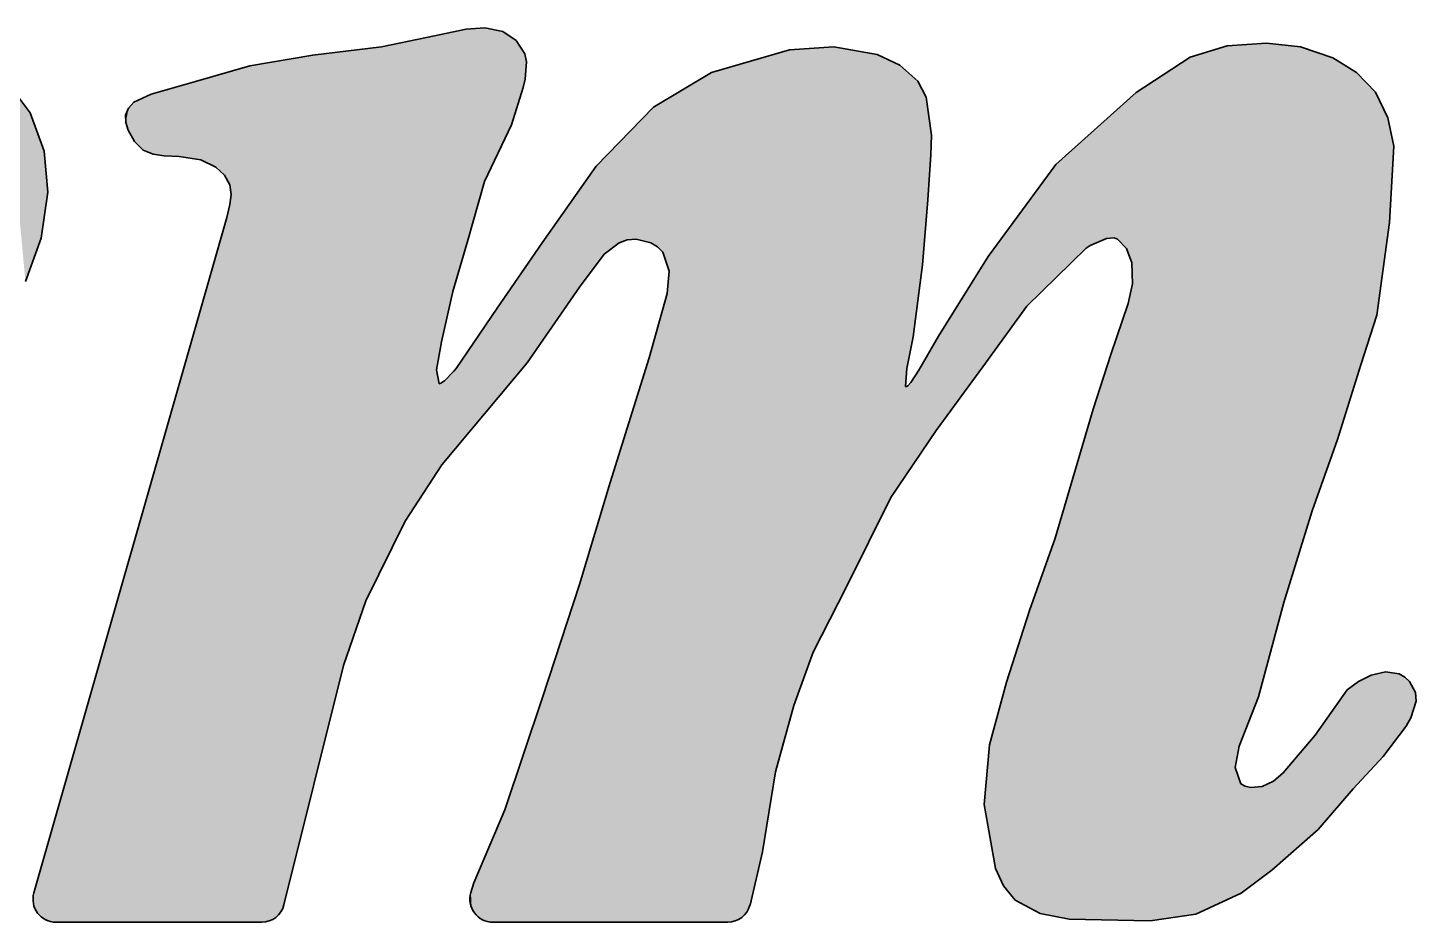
# Model space of a CAD drawing. Extents: x 23 to 417, y 3 to 294.
# Drawn here: x 314.195 to 315.66, y 39.419 to 40.363 of the extents above; entities that cross this region are included whole.
import ezdxf

# ---------------------------------------------------------------- set-up
doc = ezdxf.new("R2010")
doc.units = 0

msp = doc.modelspace()

# ---------------------------------------------------------------- linework, layer by layer
at = {"color": 6, "lineweight": 35, "ltscale": 0.018525}
msp.add_line((314.4053, 40.1628), (314.2014, 39.4504), dxfattribs=at)
msp.add_line((314.4053, 40.1628), (314.2014, 39.4504), dxfattribs=at)
at = {"color": 6, "lineweight": 35, "ltscale": 0.006503}
msp.add_line((314.5284, 39.6903), (314.4655, 39.4379), dxfattribs=at)
msp.add_line((314.5284, 39.6903), (314.4655, 39.4379), dxfattribs=at)
at = {"color": 6, "lineweight": 35, "ltscale": 0.005431}
msp.add_line((314.2248, 39.4195), (314.442, 39.4195), dxfattribs=at)
msp.add_line((314.2248, 39.4195), (314.442, 39.4195), dxfattribs=at)
at = {"color": 6, "lineweight": 35, "ltscale": 0.006198}
msp.add_line((314.6859, 39.4195), (314.9338, 39.4195), dxfattribs=at)
msp.add_line((314.6859, 39.4195), (314.9338, 39.4195), dxfattribs=at)
at = {"color": 6, "lineweight": 35}
for points in [[(314.3253, 40.2928), (314.3722, 40.3061), (314.4294, 40.3225), (314.4958, 40.334), (314.5684, 40.3428), (314.6158, 40.3526), (314.6579, 40.3614), (314.6776, 40.3627), (314.6965, 40.3588), (314.7104, 40.3492), (314.7195, 40.3353), (314.7213, 40.3268), (314.7201, 40.3087), (314.718, 40.2997), (314.7056, 40.2604), (314.6772, 40.2005), (314.6592, 40.1372), (314.6438, 40.0847), (314.6319, 40.0314), (314.6265, 40.0019), (314.6293, 39.9873), (314.631, 39.9878), (314.6349, 39.9905), (314.6447, 40.0005), (314.6472, 40.0034), (314.6906, 40.0669), (314.738, 40.1359), (314.7948, 40.2167), (314.8555, 40.279), (314.9165, 40.3156), (314.9991, 40.3394), (315.0456, 40.3426), (315.0916, 40.3345), (315.1155, 40.3233), (315.1343, 40.3065), (315.1431, 40.2896), (315.1488, 40.2496), (315.1483, 40.2289), (315.1448, 40.1814), (315.1395, 40.1126), (315.1295, 40.037), (315.1228, 40.0036), (315.1215, 39.9846), (315.1217, 39.9845), (315.1219, 39.9844), (315.1221, 39.9843), (315.1226, 39.9844), (315.1237, 39.9851), (315.1269, 39.9886), (315.1355, 40.0016), (315.1561, 40.0377), (315.2086, 40.1216), (315.2802, 40.2185), (315.3648, 40.2944), (315.4217, 40.3319), (315.461, 40.3438), (315.5024, 40.3467), (315.5383, 40.3426), (315.5723, 40.3312), (315.5973, 40.3157), (315.6173, 40.2947), (315.6306, 40.2677), (315.6367, 40.238), (315.6321, 40.1573), (315.6189, 40.0596), (315.602, 40.0072), (315.5774, 39.9286), (315.5507, 39.8533), (315.5206, 39.7568), (315.494, 39.6572), (315.4735, 39.6053), (315.4693, 39.5826), (315.4753, 39.5655), (315.48, 39.563), (315.4856, 39.5617), (315.4977, 39.5625), (315.5098, 39.5682), (315.52, 39.5769), (315.5538, 39.6167), (315.5876, 39.6644), (315.5993, 39.6734), (315.6129, 39.6801), (315.6278, 39.6835), (315.6425, 39.6813), (315.6483, 39.6779), (315.6534, 39.6732), (315.6597, 39.6616), (315.6604, 39.6527), (315.6546, 39.6349), (315.6497, 39.6264), (315.6256, 39.5944), (315.5937, 39.5601), (315.5569, 39.5173), (315.5079, 39.4743), (315.4755, 39.45), (315.4278, 39.428), (315.3797, 39.4209), (315.2943, 39.4228), (315.2634, 39.4288), (315.2372, 39.4426), (315.225, 39.4578), (315.2163, 39.4761), (315.2044, 39.5438), (315.2102, 39.6064), (315.2281, 39.6726), (315.2523, 39.7483), (315.2793, 39.8245), (315.3193, 39.9606), (315.3382, 40.0181), (315.3564, 40.0719), (315.361, 40.0927), (315.3602, 40.1148), (315.3548, 40.1301), (315.3453, 40.14), (315.3417, 40.1411), (315.3337, 40.1407), (315.3163, 40.133), (315.312, 40.1304), (315.2496, 40.0693), (315.203, 40.0052), (315.1538, 39.9382), (315.1059, 39.8673), (315.0591, 39.7732), (315.024, 39.7042), (315.0037, 39.648), (314.9841, 39.5781), (314.9704, 39.4938), (314.9573, 39.4375)], [(314.3253, 40.2928), (314.3722, 40.3061), (314.4294, 40.3225), (314.4958, 40.334), (314.5684, 40.3428), (314.6158, 40.3526), (314.6579, 40.3614), (314.6776, 40.3627), (314.6965, 40.3588), (314.7104, 40.3492), (314.7195, 40.3353), (314.7213, 40.3268), (314.7201, 40.3087), (314.718, 40.2997), (314.7056, 40.2604), (314.6772, 40.2005), (314.6592, 40.1372), (314.6438, 40.0847), (314.6319, 40.0314), (314.6265, 40.0019), (314.6293, 39.9873), (314.631, 39.9878), (314.6349, 39.9905), (314.6447, 40.0005), (314.6472, 40.0034), (314.6906, 40.0669), (314.738, 40.1359), (314.7948, 40.2167), (314.8555, 40.279), (314.9165, 40.3156), (314.9991, 40.3394), (315.0456, 40.3426), (315.0916, 40.3345), (315.1155, 40.3233), (315.1343, 40.3065), (315.1431, 40.2896), (315.1488, 40.2496), (315.1483, 40.2289), (315.1448, 40.1814), (315.1395, 40.1126), (315.1295, 40.037), (315.1228, 40.0036), (315.1215, 39.9846), (315.1217, 39.9845), (315.1219, 39.9844), (315.1221, 39.9843), (315.1226, 39.9844), (315.1237, 39.9851), (315.1269, 39.9886), (315.1355, 40.0016), (315.1561, 40.0377), (315.2086, 40.1216), (315.2802, 40.2185), (315.3648, 40.2944), (315.4217, 40.3319), (315.461, 40.3438), (315.5024, 40.3467), (315.5383, 40.3426), (315.5723, 40.3312), (315.5973, 40.3157), (315.6173, 40.2947), (315.6306, 40.2677), (315.6367, 40.238), (315.6321, 40.1573), (315.6189, 40.0596), (315.602, 40.0072), (315.5774, 39.9286), (315.5507, 39.8533), (315.5206, 39.7568), (315.494, 39.6572), (315.4735, 39.6053), (315.4693, 39.5826), (315.4753, 39.5655), (315.48, 39.563), (315.4856, 39.5617), (315.4977, 39.5625), (315.5098, 39.5682), (315.52, 39.5769), (315.5538, 39.6167), (315.5876, 39.6644), (315.5993, 39.6734), (315.6129, 39.6801), (315.6278, 39.6835), (315.6425, 39.6813), (315.6483, 39.6779), (315.6534, 39.6732), (315.6597, 39.6616), (315.6604, 39.6527), (315.6546, 39.6349), (315.6497, 39.6264), (315.6256, 39.5944), (315.5937, 39.5601), (315.5569, 39.5173), (315.5079, 39.4743), (315.4755, 39.45), (315.4278, 39.428), (315.3797, 39.4209), (315.2943, 39.4228), (315.2634, 39.4288), (315.2372, 39.4426), (315.225, 39.4578), (315.2163, 39.4761), (315.2044, 39.5438), (315.2102, 39.6064), (315.2281, 39.6726), (315.2523, 39.7483), (315.2793, 39.8245), (315.3193, 39.9606), (315.3382, 40.0181), (315.3564, 40.0719), (315.361, 40.0927), (315.3602, 40.1148), (315.3548, 40.1301), (315.3453, 40.14), (315.3417, 40.1411), (315.3337, 40.1407), (315.3163, 40.133), (315.312, 40.1304), (315.2496, 40.0693), (315.203, 40.0052), (315.1538, 39.9382), (315.1059, 39.8673), (315.0591, 39.7732), (315.024, 39.7042), (315.0037, 39.648), (314.9841, 39.5781), (314.9704, 39.4938), (314.9573, 39.4375)], [(314.1732, 40.3055), (314.1976, 40.2732), (314.2125, 40.2327), (314.2163, 40.1893), (314.2094, 40.1409), (314.1926, 40.0952)], [(314.1732, 40.3055), (314.1976, 40.2732), (314.2125, 40.2327), (314.2163, 40.1893), (314.2094, 40.1409), (314.1926, 40.0952)], [(314.3253, 40.2928), (314.3072, 40.2843), (314.3015, 40.2781), (314.2983, 40.2706), (314.2986, 40.2627), (314.3011, 40.2547), (314.3076, 40.2428), (314.3169, 40.2337), (314.3274, 40.2294), (314.339, 40.2276), (314.3549, 40.2271), (314.3778, 40.2236), (314.3937, 40.2156), (314.4026, 40.2073), (314.4083, 40.197), (314.4096, 40.1868), (314.4085, 40.1764), (314.4053, 40.1628)], [(314.3253, 40.2928), (314.3072, 40.2843), (314.3015, 40.2781), (314.2983, 40.2706), (314.2986, 40.2627), (314.3011, 40.2547), (314.3076, 40.2428), (314.3169, 40.2337), (314.3274, 40.2294), (314.339, 40.2276), (314.3549, 40.2271), (314.3778, 40.2236), (314.3937, 40.2156), (314.4026, 40.2073), (314.4083, 40.197), (314.4096, 40.1868), (314.4085, 40.1764), (314.4053, 40.1628)], [(314.6628, 39.4508), (314.666, 39.461), (314.6987, 39.5379), (314.7382, 39.6565), (314.7775, 39.7758), (314.8096, 39.8833), (314.8509, 40.0147), (314.8698, 40.0827), (314.8719, 40.106), (314.8653, 40.1262), (314.8597, 40.1316), (314.8527, 40.1358), (314.8371, 40.1398), (314.8278, 40.139), (314.8191, 40.1358), (314.8035, 40.1241), (314.7774, 40.0892), (314.722, 40.0094), (314.6322, 39.9017), (314.5935, 39.8424), (314.5519, 39.7584), (314.5284, 39.6903)], [(314.6628, 39.4508), (314.666, 39.461), (314.6987, 39.5379), (314.7382, 39.6565), (314.7775, 39.7758), (314.8096, 39.8833), (314.8509, 40.0147), (314.8698, 40.0827), (314.8719, 40.106), (314.8653, 40.1262), (314.8597, 40.1316), (314.8527, 40.1358), (314.8371, 40.1398), (314.8278, 40.139), (314.8191, 40.1358), (314.8035, 40.1241), (314.7774, 40.0892), (314.722, 40.0094), (314.6322, 39.9017), (314.5935, 39.8424), (314.5519, 39.7584), (314.5284, 39.6903)]]:
    msp.add_lwpolyline(points, dxfattribs=at)
for centre, start, end in [((314.2248, 39.4437), 164.0304, 270), ((314.2248, 39.4437), 164.0304, 270), ((314.6859, 39.4437), 162.9969, 270), ((314.6859, 39.4437), 162.9969, 270), ((314.442, 39.4437), 270, 346.0154), ((314.442, 39.4437), 270, 346.0154), ((314.9338, 39.4437), 270, 345.1243), ((314.9338, 39.4437), 270, 345.1243)]:
    msp.add_arc(centre, 0.0242, start, end, dxfattribs=at)
at = {"color": 6, "lineweight": 5}
for points in [[(314.6265, 40.0019), (314.5935, 39.8424), (314.6579, 40.3614), (314.6158, 40.3526)], [(314.6579, 40.3614), (314.6158, 40.3526), (314.6319, 40.0314), (314.6265, 40.0019)], [(314.6265, 40.0019), (314.6579, 40.3614), (314.6319, 40.0314)], [(314.6579, 40.3614), (314.6319, 40.0314), (314.6592, 40.1372), (314.6438, 40.0847)], [(314.6579, 40.3614), (314.6438, 40.0847), (314.6319, 40.0314)], [(314.6776, 40.3627), (314.6592, 40.1372), (314.6579, 40.3614), (314.6438, 40.0847)], [(314.6776, 40.3627), (314.6579, 40.3614), (314.6772, 40.2005), (314.6592, 40.1372)], [(314.7056, 40.2604), (314.6772, 40.2005), (314.6776, 40.3627), (314.6592, 40.1372)], [(314.6776, 40.3627), (314.6772, 40.2005), (314.6965, 40.3588), (314.7056, 40.2604)], [(314.6776, 40.3627), (314.6965, 40.3588), (314.7056, 40.2604), (314.7104, 40.3492)], [(314.6965, 40.3588), (314.7056, 40.2604), (314.7104, 40.3492), (314.718, 40.2997)], [(314.5684, 40.3428), (314.4958, 40.334), (314.5519, 39.7584), (314.5284, 39.6903)], [(314.5684, 40.3428), (314.5519, 39.7584), (314.4958, 40.334), (314.5284, 39.6903)], [(314.5684, 40.3428), (314.5519, 39.7584), (314.6158, 40.3526), (314.5935, 39.8424)], [(314.5684, 40.3428), (314.6158, 40.3526), (314.5519, 39.7584), (314.5935, 39.8424)], [(314.6265, 40.0019), (314.6158, 40.3526), (314.6322, 39.9017), (314.5935, 39.8424)], [(314.7056, 40.2604), (314.7104, 40.3492), (314.718, 40.2997), (314.7195, 40.3353)], [(314.7104, 40.3492), (314.718, 40.2997), (314.7195, 40.3353), (314.7201, 40.3087)], [(314.9991, 40.3394), (315.0456, 40.3426), (314.9841, 39.5781), (315.0037, 39.648)], [(314.9991, 40.3394), (315.0037, 39.648), (315.0456, 40.3426)], [(315.0037, 39.648), (315.024, 39.7042), (315.0456, 40.3426), (315.0591, 39.7732)], [(315.0456, 40.3426), (315.024, 39.7042), (315.0037, 39.648)], [(315.0916, 40.3345), (315.0591, 39.7732), (315.0456, 40.3426), (315.024, 39.7042)], [(315.0456, 40.3426), (315.0591, 39.7732), (315.0916, 40.3345), (315.1059, 39.8673)], [(315.4278, 39.428), (315.3797, 39.4209), (315.461, 40.3438), (315.4217, 40.3319)], [(315.4217, 40.3319), (315.4278, 39.428), (315.461, 40.3438), (315.4693, 39.5826)], [(315.4278, 39.428), (315.461, 40.3438), (315.4755, 39.45), (315.4693, 39.5826)], [(315.461, 40.3438), (315.4693, 39.5826), (315.5024, 40.3467), (315.4735, 39.6053)], [(315.4693, 39.5826), (315.461, 40.3438), (315.4735, 39.6053), (315.5024, 40.3467)], [(315.4735, 39.6053), (315.494, 39.6572), (315.5024, 40.3467), (315.5206, 39.7568)], [(315.5024, 40.3467), (315.494, 39.6572), (315.4735, 39.6053)], [(315.5383, 40.3426), (315.5206, 39.7568), (315.5024, 40.3467), (315.494, 39.6572)], [(315.5024, 40.3467), (315.5206, 39.7568), (315.5383, 40.3426), (315.5507, 39.8533)], [(315.5723, 40.3312), (315.5507, 39.8533), (315.5383, 40.3426), (315.5206, 39.7568)], [(315.5383, 40.3426), (315.5507, 39.8533), (315.5723, 40.3312), (315.5774, 39.9286)], [(314.4958, 40.334), (314.4294, 40.3225), (314.444, 39.4196), (314.442, 39.4195)], [(314.4958, 40.334), (314.442, 39.4195), (314.4294, 40.3225)], [(314.4958, 40.334), (314.446, 39.4198), (314.442, 39.4195), (314.444, 39.4196)], [(314.4958, 40.334), (314.444, 39.4196), (314.448, 39.4202), (314.446, 39.4198)], [(314.4958, 40.334), (314.4499, 39.4208), (314.446, 39.4198), (314.448, 39.4202)], [(314.4958, 40.334), (314.448, 39.4202), (314.4518, 39.4216), (314.4499, 39.4208)], [(314.4958, 40.334), (314.4536, 39.4224), (314.4499, 39.4208), (314.4518, 39.4216)], [(314.4958, 40.334), (314.4518, 39.4216), (314.4553, 39.4235), (314.4536, 39.4224)], [(314.4958, 40.334), (314.4569, 39.4246), (314.4536, 39.4224), (314.4553, 39.4235)], [(314.4958, 40.334), (314.4553, 39.4235), (314.4585, 39.4259), (314.4569, 39.4246)], [(314.4958, 40.334), (314.4599, 39.4274), (314.4569, 39.4246), (314.4585, 39.4259)], [(314.4958, 40.334), (314.4585, 39.4259), (314.4612, 39.4289), (314.4599, 39.4274)], [(314.4958, 40.334), (314.4624, 39.4305), (314.4599, 39.4274), (314.4612, 39.4289)], [(314.4958, 40.334), (314.4612, 39.4289), (314.4634, 39.4323), (314.4624, 39.4305)], [(314.4958, 40.334), (314.4643, 39.4341), (314.4624, 39.4305), (314.4634, 39.4323)], [(314.4958, 40.334), (314.4634, 39.4323), (314.465, 39.436), (314.4643, 39.4341)], [(314.4958, 40.334), (314.4655, 39.4379), (314.4643, 39.4341), (314.465, 39.436)], [(314.4958, 40.334), (314.465, 39.436), (314.467, 39.4436), (314.4655, 39.4379)], [(314.4958, 40.334), (314.5284, 39.6903), (314.4655, 39.4379), (314.467, 39.4436)], [(314.4958, 40.334), (314.467, 39.4436), (314.5284, 39.6903)], [(314.718, 40.2997), (314.7195, 40.3353), (314.7201, 40.3087), (314.7213, 40.3268)], [(314.7195, 40.3353), (314.7201, 40.3087), (314.7213, 40.3268)], [(314.9991, 40.3394), (314.9165, 40.3156), (314.9358, 39.4196), (314.9338, 39.4195)], [(314.9991, 40.3394), (314.9338, 39.4195), (314.9165, 40.3156)], [(314.9991, 40.3394), (314.9378, 39.4198), (314.9338, 39.4195), (314.9358, 39.4196)], [(314.9991, 40.3394), (314.9358, 39.4196), (314.9397, 39.4202), (314.9378, 39.4198)], [(314.9991, 40.3394), (314.9417, 39.4208), (314.9378, 39.4198), (314.9397, 39.4202)], [(314.9991, 40.3394), (314.9397, 39.4202), (314.9435, 39.4215), (314.9417, 39.4208)], [(314.9991, 40.3394), (314.9453, 39.4224), (314.9417, 39.4208), (314.9435, 39.4215)], [(314.9991, 40.3394), (314.9435, 39.4215), (314.947, 39.4234), (314.9453, 39.4224)], [(314.9991, 40.3394), (314.9486, 39.4245), (314.9453, 39.4224), (314.947, 39.4234)], [(314.9991, 40.3394), (314.947, 39.4234), (314.9501, 39.4258), (314.9486, 39.4245)], [(314.9991, 40.3394), (314.9515, 39.4272), (314.9486, 39.4245), (314.9501, 39.4258)], [(314.9991, 40.3394), (314.9501, 39.4258), (314.9529, 39.4287), (314.9515, 39.4272)], [(314.9991, 40.3394), (314.954, 39.4303), (314.9515, 39.4272), (314.9529, 39.4287)], [(314.9991, 40.3394), (314.9529, 39.4287), (314.955, 39.432), (314.954, 39.4303)], [(314.9991, 40.3394), (314.9559, 39.4338), (314.954, 39.4303), (314.955, 39.432)], [(314.9991, 40.3394), (314.955, 39.432), (314.9567, 39.4356), (314.9559, 39.4338)], [(314.9991, 40.3394), (314.9573, 39.4375), (314.9559, 39.4338), (314.9567, 39.4356)], [(314.9991, 40.3394), (314.9567, 39.4356), (314.9704, 39.4938), (314.9573, 39.4375)], [(314.9991, 40.3394), (314.9841, 39.5781), (314.9573, 39.4375), (314.9704, 39.4938)], [(314.9991, 40.3394), (314.9704, 39.4938), (315.0037, 39.648), (314.9841, 39.5781)], [(315.1155, 40.3233), (315.1059, 39.8673), (315.0916, 40.3345), (315.0591, 39.7732)], [(315.0916, 40.3345), (315.1059, 39.8673), (315.1155, 40.3233), (315.1215, 39.9846)], [(315.3648, 40.2944), (315.4217, 40.3319), (315.361, 40.0927), (315.3797, 39.4209)], [(315.3648, 40.2944), (315.3797, 39.4209), (315.4217, 40.3319), (315.4278, 39.428)], [(315.5973, 40.3157), (315.5774, 39.9286), (315.5723, 40.3312), (315.5507, 39.8533)], [(315.5723, 40.3312), (315.5774, 39.9286), (315.5973, 40.3157), (315.602, 40.0072)], [(314.4294, 40.3225), (314.3722, 40.3061), (314.3937, 40.2156), (314.3778, 40.2236)], [(314.4294, 40.3225), (314.3937, 40.2156), (314.3722, 40.3061), (314.3778, 40.2236)], [(314.4294, 40.3225), (314.3937, 40.2156), (314.4083, 40.197), (314.4026, 40.2073)], [(314.4294, 40.3225), (314.4083, 40.197), (314.3937, 40.2156), (314.4026, 40.2073)], [(314.4294, 40.3225), (314.4083, 40.197), (314.442, 39.4195), (314.4096, 40.1868)], [(314.4294, 40.3225), (314.442, 39.4195), (314.4083, 40.197), (314.4096, 40.1868)], [(314.9165, 40.3156), (314.8597, 40.1316), (314.8555, 40.279), (314.8527, 40.1358)], [(314.8555, 40.279), (314.8597, 40.1316), (314.9165, 40.3156), (314.8653, 40.1262)], [(314.8719, 40.106), (314.8653, 40.1262), (314.9165, 40.3156), (314.8597, 40.1316)], [(314.9165, 40.3156), (314.8653, 40.1262), (314.8719, 40.106)], [(314.9338, 39.4195), (314.9165, 40.3156), (314.8698, 40.0827), (314.8719, 40.106)], [(314.9338, 39.4195), (314.8698, 40.0827), (314.9165, 40.3156), (314.8719, 40.106)], [(315.1343, 40.3065), (315.1215, 39.9846), (315.1155, 40.3233), (315.1059, 39.8673)], [(315.1155, 40.3233), (315.1215, 39.9846), (315.1343, 40.3065), (315.1228, 40.0036)], [(315.6173, 40.2947), (315.602, 40.0072), (315.5973, 40.3157), (315.5774, 39.9286)], [(315.5973, 40.3157), (315.602, 40.0072), (315.6173, 40.2947), (315.6189, 40.0596)], [(314.2094, 40.1409), (314.1976, 40.2732), (314.1926, 40.0952), (314.1732, 40.3055)], [(314.2094, 40.1409), (314.1976, 40.2732), (314.1926, 40.0952), (314.1732, 40.3055)], [(314.3722, 40.3061), (314.3253, 40.2928), (314.339, 40.2276), (314.3274, 40.2294)], [(314.3722, 40.3061), (314.339, 40.2276), (314.3253, 40.2928), (314.3274, 40.2294)], [(314.3722, 40.3061), (314.339, 40.2276), (314.3778, 40.2236), (314.3549, 40.2271)], [(314.3722, 40.3061), (314.3778, 40.2236), (314.339, 40.2276), (314.3549, 40.2271)], [(315.1295, 40.037), (315.1228, 40.0036), (315.1343, 40.3065), (315.1215, 39.9846)], [(315.1228, 40.0036), (315.1295, 40.037), (315.1343, 40.3065), (315.1395, 40.1126)], [(315.1295, 40.037), (315.1343, 40.3065), (315.1395, 40.1126), (315.1431, 40.2896)], [(315.1343, 40.3065), (315.1395, 40.1126), (315.1431, 40.2896), (315.1448, 40.1814)], [(314.3015, 40.2781), (314.3011, 40.2547), (314.3072, 40.2843), (314.3076, 40.2428)], [(314.3015, 40.2781), (314.3072, 40.2843), (314.3076, 40.2428), (314.3253, 40.2928)], [(314.3253, 40.2928), (314.3072, 40.2843), (314.3169, 40.2337), (314.3076, 40.2428)], [(314.3076, 40.2428), (314.3253, 40.2928), (314.3169, 40.2337), (314.3274, 40.2294)], [(314.3253, 40.2928), (314.3169, 40.2337), (314.3274, 40.2294)], [(315.1395, 40.1126), (315.1431, 40.2896), (315.1448, 40.1814), (315.1488, 40.2496)], [(315.1431, 40.2896), (315.1448, 40.1814), (315.1488, 40.2496), (315.1483, 40.2289)], [(315.3648, 40.2944), (315.2802, 40.2185), (315.3163, 40.133), (315.312, 40.1304)], [(315.3648, 40.2944), (315.3163, 40.133), (315.2802, 40.2185), (315.312, 40.1304)], [(315.3648, 40.2944), (315.3163, 40.133), (315.3417, 40.1411), (315.3337, 40.1407)], [(315.3648, 40.2944), (315.3417, 40.1411), (315.3163, 40.133), (315.3337, 40.1407)], [(315.3648, 40.2944), (315.3417, 40.1411), (315.3548, 40.1301), (315.3453, 40.14)], [(315.3648, 40.2944), (315.3548, 40.1301), (315.3417, 40.1411), (315.3453, 40.14)], [(315.3648, 40.2944), (315.3548, 40.1301), (315.3602, 40.1148)], [(315.3648, 40.2944), (315.361, 40.0927), (315.3548, 40.1301), (315.3602, 40.1148)], [(315.3602, 40.1148), (315.361, 40.0927), (315.3648, 40.2944), (315.3797, 39.4209)], [(315.6306, 40.2677), (315.6189, 40.0596), (315.6173, 40.2947), (315.602, 40.0072)], [(315.6173, 40.2947), (315.6189, 40.0596), (315.6306, 40.2677), (315.6321, 40.1573)], [(314.2163, 40.1893), (314.2125, 40.2327), (314.2094, 40.1409), (314.1976, 40.2732)], [(314.2163, 40.1893), (314.2125, 40.2327), (314.2094, 40.1409), (314.1976, 40.2732)], [(314.3015, 40.2781), (314.2983, 40.2706), (314.3011, 40.2547), (314.2986, 40.2627)], [(314.3015, 40.2781), (314.2986, 40.2627), (314.2983, 40.2706)], [(314.3015, 40.2781), (314.3076, 40.2428), (314.2986, 40.2627), (314.3011, 40.2547)], [(314.8555, 40.279), (314.7948, 40.2167), (314.8191, 40.1358), (314.8035, 40.1241)], [(314.8555, 40.279), (314.8191, 40.1358), (314.7948, 40.2167), (314.8035, 40.1241)], [(314.8555, 40.279), (314.8191, 40.1358), (314.8371, 40.1398), (314.8278, 40.139)], [(314.8555, 40.279), (314.8371, 40.1398), (314.8191, 40.1358), (314.8278, 40.139)], [(314.8371, 40.1398), (314.8527, 40.1358), (314.8555, 40.279), (314.8597, 40.1316)], [(314.8555, 40.279), (314.8527, 40.1358), (314.8371, 40.1398)], [(315.6367, 40.238), (315.6321, 40.1573), (315.6306, 40.2677), (315.6189, 40.0596)], [(315.6306, 40.2677), (315.6321, 40.1573), (315.6367, 40.238)], [(315.1448, 40.1814), (315.1488, 40.2496), (315.1483, 40.2289)], [(314.722, 40.0094), (314.738, 40.1359), (314.7774, 40.0892), (314.7948, 40.2167)], [(314.8035, 40.1241), (314.7948, 40.2167), (314.7774, 40.0892), (314.738, 40.1359)], [(314.7774, 40.0892), (314.7948, 40.2167), (314.8035, 40.1241)], [(315.203, 40.0052), (315.2086, 40.1216), (315.2496, 40.0693), (315.2802, 40.2185)], [(315.312, 40.1304), (315.2802, 40.2185), (315.2496, 40.0693), (315.2086, 40.1216)], [(315.2496, 40.0693), (315.2802, 40.2185), (315.312, 40.1304)], [(314.4053, 40.1628), (314.442, 39.4195), (314.4085, 40.1764), (314.4096, 40.1868)], [(314.442, 39.4195), (314.4085, 40.1764), (314.4096, 40.1868)], [(314.442, 39.4195), (314.2248, 39.4195), (314.4085, 40.1764), (314.4053, 40.1628)], [(314.4053, 40.1628), (314.2014, 39.4504), (314.2024, 39.4345), (314.2016, 39.4367)], [(314.4053, 40.1628), (314.2023, 39.4346), (314.2014, 39.4504), (314.2015, 39.4369)], [(314.4053, 40.1628), (314.2045, 39.4304), (314.2023, 39.4346), (314.2033, 39.4325)], [(314.4053, 40.1628), (314.2024, 39.4345), (314.2046, 39.4303), (314.2034, 39.4323)], [(314.4053, 40.1628), (314.2076, 39.4267), (314.2045, 39.4304), (314.2059, 39.4285)], [(314.4053, 40.1628), (314.2046, 39.4303), (314.2076, 39.4266), (314.206, 39.4284)], [(314.4053, 40.1628), (314.2076, 39.4266), (314.2113, 39.4236), (314.2094, 39.425)], [(314.4053, 40.1628), (314.2112, 39.4236), (314.2076, 39.4267), (314.2093, 39.4251)], [(314.4053, 40.1628), (314.2154, 39.4214), (314.2112, 39.4236), (314.2133, 39.4224)], [(314.4053, 40.1628), (314.2113, 39.4236), (314.2155, 39.4213), (314.2133, 39.4224)], [(314.4053, 40.1628), (314.22, 39.42), (314.2154, 39.4214), (314.2177, 39.4206)], [(314.4053, 40.1628), (314.2155, 39.4213), (314.22, 39.42), (314.2177, 39.4205)], [(314.4053, 40.1628), (314.22, 39.42), (314.2224, 39.4196)], [(314.4053, 40.1628), (314.2248, 39.4195), (314.22, 39.42), (314.2224, 39.4196)], [(314.2224, 39.4196), (314.2248, 39.4195), (314.4053, 40.1628), (314.442, 39.4195)], [(314.6472, 40.0034), (314.6906, 40.0669), (314.722, 40.0094), (314.738, 40.1359)], [(314.7774, 40.0892), (314.738, 40.1359), (314.722, 40.0094), (314.6906, 40.0669)], [(315.1538, 39.9382), (315.1561, 40.0377), (315.203, 40.0052), (315.2086, 40.1216)], [(315.2496, 40.0693), (315.2086, 40.1216), (315.203, 40.0052), (315.1561, 40.0377)], [(315.3797, 39.4209), (315.361, 40.0927), (315.3382, 40.0181), (315.3564, 40.0719)], [(315.3797, 39.4209), (315.3382, 40.0181), (315.361, 40.0927), (315.3564, 40.0719)], [(314.9338, 39.4195), (314.8698, 40.0827), (314.8096, 39.8833), (314.8509, 40.0147)], [(314.9338, 39.4195), (314.8096, 39.8833), (314.8698, 40.0827), (314.8509, 40.0147)], [(314.722, 40.0094), (314.6906, 40.0669), (314.6472, 40.0034)], [(315.1269, 39.9886), (315.1355, 40.0016), (315.1538, 39.9382), (315.1561, 40.0377)], [(315.203, 40.0052), (315.1561, 40.0377), (315.1538, 39.9382), (315.1355, 40.0016)], [(315.3797, 39.4209), (315.3382, 40.0181), (315.2943, 39.4228), (315.3193, 39.9606)], [(315.3797, 39.4209), (315.2943, 39.4228), (315.3382, 40.0181), (315.3193, 39.9606)], [(314.722, 40.0094), (314.6349, 39.9905), (314.6322, 39.9017), (314.631, 39.9878)], [(314.6322, 39.9017), (314.6349, 39.9905), (314.722, 40.0094), (314.6447, 40.0005)], [(314.6472, 40.0034), (314.6447, 40.0005), (314.722, 40.0094), (314.6349, 39.9905)], [(314.722, 40.0094), (314.6447, 40.0005), (314.6472, 40.0034)], [(314.6265, 40.0019), (314.6293, 39.9873), (314.5935, 39.8424), (314.6322, 39.9017)], [(314.6265, 40.0019), (314.6322, 39.9017), (314.6293, 39.9873)], [(314.6293, 39.9873), (314.631, 39.9878), (314.6322, 39.9017), (314.6349, 39.9905)], [(315.1538, 39.9382), (315.1269, 39.9886), (315.1226, 39.9844), (315.1237, 39.9851)], [(315.1538, 39.9382), (315.1237, 39.9851), (315.1269, 39.9886)], [(315.1538, 39.9382), (315.1355, 40.0016), (315.1269, 39.9886)], [(314.6322, 39.9017), (314.631, 39.9878), (314.6293, 39.9873)], [(315.1538, 39.9382), (315.1215, 39.9846), (315.1059, 39.8673)], [(315.1538, 39.9382), (315.1059, 39.8673), (315.1217, 39.9845), (315.1215, 39.9846)], [(315.1538, 39.9382), (315.1219, 39.9844), (315.1215, 39.9846), (315.1217, 39.9845)], [(315.1538, 39.9382), (315.1217, 39.9845), (315.1221, 39.9843), (315.1219, 39.9844)], [(315.1538, 39.9382), (315.1226, 39.9844), (315.1219, 39.9844), (315.1221, 39.9843)], [(315.1538, 39.9382), (315.1221, 39.9843), (315.1237, 39.9851), (315.1226, 39.9844)], [(315.3193, 39.9606), (315.2943, 39.4228), (315.2793, 39.8245), (315.2634, 39.4288)], [(315.2793, 39.8245), (315.2943, 39.4228), (315.3193, 39.9606)], [(314.9338, 39.4195), (314.8096, 39.8833), (314.7382, 39.6565), (314.7775, 39.7758)], [(314.9338, 39.4195), (314.7382, 39.6565), (314.8096, 39.8833), (314.7775, 39.7758)], [(315.2793, 39.8245), (315.2634, 39.4288), (315.2523, 39.7483), (315.2372, 39.4426)], [(315.2523, 39.7483), (315.2634, 39.4288), (315.2793, 39.8245), (315.2943, 39.4228)], [(315.2523, 39.7483), (315.2372, 39.4426), (315.2281, 39.6726), (315.225, 39.4578)], [(315.2281, 39.6726), (315.2372, 39.4426), (315.2523, 39.7483), (315.2634, 39.4288)], [(315.5993, 39.6734), (315.6129, 39.6801), (315.6256, 39.5944), (315.6278, 39.6835)], [(315.6278, 39.6835), (315.6129, 39.6801), (315.6497, 39.6264), (315.6256, 39.5944)], [(315.6256, 39.5944), (315.6278, 39.6835), (315.6497, 39.6264), (315.6425, 39.6813)], [(315.6278, 39.6835), (315.6497, 39.6264), (315.6425, 39.6813)], [(315.6497, 39.6264), (315.6483, 39.6779), (315.6425, 39.6813)], [(315.6425, 39.6813), (315.6483, 39.6779), (315.6497, 39.6264), (315.6534, 39.6732)], [(315.2102, 39.6064), (315.2044, 39.5438), (315.2281, 39.6726), (315.2163, 39.4761)], [(315.2163, 39.4761), (315.2044, 39.5438), (315.2281, 39.6726), (315.2102, 39.6064)], [(315.2163, 39.4761), (315.225, 39.4578), (315.2281, 39.6726), (315.2372, 39.4426)], [(315.2281, 39.6726), (315.225, 39.4578), (315.2163, 39.4761)], [(315.5569, 39.5173), (315.5876, 39.6644), (315.5937, 39.5601), (315.5993, 39.6734)], [(315.5876, 39.6644), (315.5937, 39.5601), (315.5993, 39.6734), (315.6256, 39.5944)], [(315.5937, 39.5601), (315.5993, 39.6734), (315.6256, 39.5944)], [(315.5993, 39.6734), (315.6256, 39.5944), (315.6129, 39.6801)], [(315.6546, 39.6349), (315.6534, 39.6732), (315.6497, 39.6264), (315.6483, 39.6779)], [(315.6497, 39.6264), (315.6534, 39.6732), (315.6546, 39.6349), (315.6597, 39.6616)], [(315.6604, 39.6527), (315.6597, 39.6616), (315.6546, 39.6349), (315.6534, 39.6732)], [(314.9338, 39.4195), (314.7382, 39.6565), (314.6859, 39.4195), (314.6987, 39.5379)], [(314.9338, 39.4195), (314.6859, 39.4195), (314.7382, 39.6565), (314.6987, 39.5379)], [(315.52, 39.5769), (315.5538, 39.6167), (315.5569, 39.5173), (315.5876, 39.6644)], [(315.5538, 39.6167), (315.5569, 39.5173), (315.5876, 39.6644), (315.5937, 39.5601)], [(315.6546, 39.6349), (315.6597, 39.6616), (315.6604, 39.6527)], [(315.5538, 39.6167), (315.52, 39.5769), (315.5569, 39.5173), (315.5098, 39.5682)], [(315.4693, 39.5826), (315.4278, 39.428), (315.4753, 39.5655), (315.4755, 39.45)], [(315.4693, 39.5826), (315.4753, 39.5655), (315.4755, 39.45), (315.48, 39.563)], [(315.48, 39.563), (315.4753, 39.5655), (315.5079, 39.4743), (315.4755, 39.45)], [(315.4856, 39.5617), (315.4977, 39.5625), (315.5079, 39.4743), (315.5098, 39.5682)], [(315.5569, 39.5173), (315.5098, 39.5682), (315.5079, 39.4743), (315.4977, 39.5625)], [(315.5079, 39.4743), (315.5098, 39.5682), (315.5569, 39.5173), (315.52, 39.5769)], [(315.4755, 39.45), (315.48, 39.563), (315.5079, 39.4743), (315.4856, 39.5617)], [(315.48, 39.563), (315.5079, 39.4743), (315.4856, 39.5617)], [(315.5079, 39.4743), (315.4977, 39.5625), (315.4856, 39.5617)], [(314.6987, 39.5379), (314.666, 39.461), (314.6682, 39.4272), (314.6664, 39.4293)], [(314.6987, 39.5379), (314.6664, 39.4293), (314.666, 39.461)], [(314.6987, 39.5379), (314.6703, 39.4252), (314.6664, 39.4293), (314.6682, 39.4272)], [(314.6987, 39.5379), (314.6682, 39.4272), (314.6726, 39.4235), (314.6703, 39.4252)], [(314.6987, 39.5379), (314.675, 39.4221), (314.6703, 39.4252), (314.6726, 39.4235)], [(314.6987, 39.5379), (314.6726, 39.4235), (314.6776, 39.421), (314.675, 39.4221)], [(314.6987, 39.5379), (314.6803, 39.4202), (314.675, 39.4221), (314.6776, 39.421)], [(314.6987, 39.5379), (314.6776, 39.421), (314.6831, 39.4197), (314.6803, 39.4202)], [(314.6987, 39.5379), (314.6859, 39.4195), (314.6803, 39.4202), (314.6831, 39.4197)], [(314.6987, 39.5379), (314.6831, 39.4197), (314.6859, 39.4195)], [(314.666, 39.461), (314.6636, 39.4342), (314.6628, 39.4508), (314.6627, 39.4369)], [(314.6628, 39.4508), (314.6636, 39.4342), (314.666, 39.461), (314.6649, 39.4317)], [(314.6664, 39.4293), (314.6649, 39.4317), (314.666, 39.461), (314.6636, 39.4342)], [(314.666, 39.461), (314.6649, 39.4317), (314.6664, 39.4293)], [(314.2014, 39.4504), (314.2005, 39.4437), (314.201, 39.439), (314.2007, 39.4414)], [(314.2014, 39.4504), (314.2006, 39.4416), (314.2005, 39.444)], [(314.2014, 39.4504), (314.2015, 39.4369), (314.2006, 39.4416), (314.201, 39.4392)], [(314.2014, 39.4504), (314.201, 39.439), (314.2016, 39.4367)], [(314.6617, 39.4453), (314.662, 39.4396), (314.6621, 39.4481), (314.6627, 39.4369)], [(314.6621, 39.4481), (314.662, 39.4396), (314.6617, 39.4425)], [(314.6621, 39.4481), (314.6617, 39.4425), (314.6617, 39.4453)], [(314.6628, 39.4508), (314.6627, 39.4369), (314.6621, 39.4481), (314.662, 39.4396)], [(314.6621, 39.4481), (314.6627, 39.4369), (314.6628, 39.4508), (314.6636, 39.4342)], [(314.662, 39.4396), (314.6617, 39.4453), (314.6617, 39.4425)]]:
    msp.add_solid(points, dxfattribs=at)

doc.saveas('drawing.dxf')
